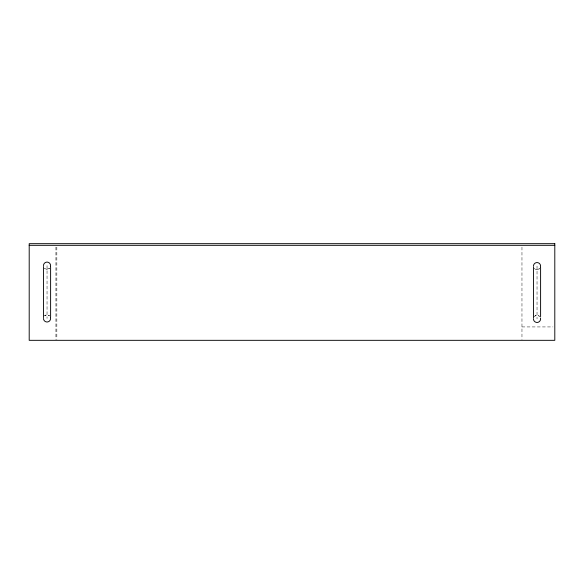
<?xml version="1.0" encoding="UTF-8"?>
<svg xmlns="http://www.w3.org/2000/svg" width="584" height="584" viewBox="0 0 584 584"><rect width="100%" height="100%" fill="white"/><g stroke="black" fill="none" stroke-linecap="round" stroke-linejoin="round"><path stroke-width="0.44" stroke-dasharray="2.92 2.19" d="M521.965 326.93L552.975 326.93M537.032 266.122L537.032 318.901M521.965 247.134L521.965 339.435M56.838 247.134L56.838 339.421M55.933 247.134L55.933 339.421M47.041 265.662L47.041 318.433M49.567 268.18L47.041 269.224L44.523 268.18A3.57 3.57 0 0 0 49.567 268.18M45.26 315.345L44.523 315.907A3.57 3.57 0 0 1 49.567 315.907L47.041 314.864L45.26 315.345M539.558 268.647L537.032 269.691L534.513 268.647A3.57 3.57 0 0 0 539.558 268.647M535.251 315.813L534.513 316.375A3.57 3.57 0 0 1 539.558 316.375L537.959 315.455L535.251 315.813"/><path stroke-width="0.88" d="M29.2 245.324L554.8 245.324M540.601 267.56L540.601 316.689M533.462 266.939L533.462 318.083M50.611 267.092L50.611 317.002M43.471 266.472L43.471 317.616M533.462 266.122A3.57 3.57 0 0 1 537.499 262.588A3.57 3.57 0 0 1 540.477 267.049M540.477 317.973A3.57 3.57 0 0 1 537.499 322.441A3.57 3.57 0 0 1 533.462 318.901M43.471 265.662A3.57 3.57 0 0 1 47.508 262.121A3.57 3.57 0 0 1 50.487 266.581M50.487 317.513A3.57 3.57 0 0 1 47.508 321.974A3.57 3.57 0 0 1 43.471 318.433M554.8 243.674L29.2 243.674L29.2 340.326L554.8 340.326L554.8 243.674"/></g></svg>
